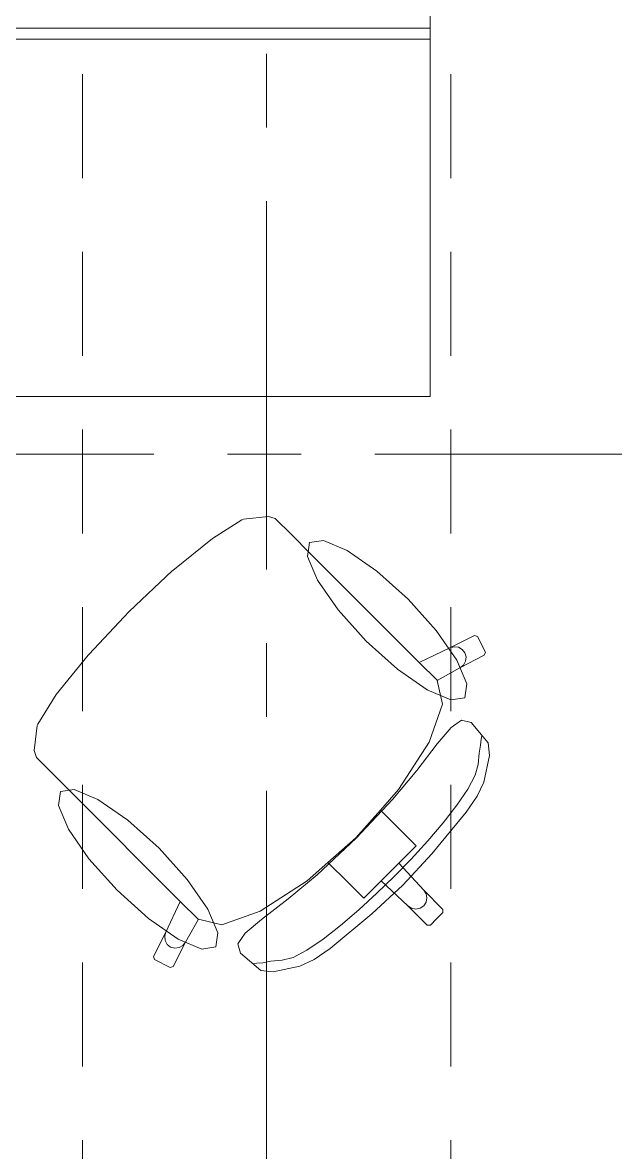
# Model space of a CAD drawing. Header units: inches. Extents: x -38 to 5698, y -33 to 92.
# Drawn here: x 221.989 to 222.793, y 33.459 to 34.992 of the extents above; entities that cross this region are included whole.
import ezdxf

# ---------------------------------------------------------------- set-up
doc = ezdxf.new("R2010")
doc.units = ezdxf.units.IN
doc.header["$MEASUREMENT"] = 0
doc.linetypes.add('Hidden Line', pattern=[0.195611, 0.141111, -0.0545])
doc.linetypes.add('Punto & Raya', pattern=[0.65, 0.5, -0.075, 0, -0.075])
for name, color, linetype in [('02 _ ARQ _ ALB _ Ejes Generales', 7, 'Continuous'), ('08 _ STR _ EXT _ 09 Vigas', 7, 'Continuous'), ('Interior - Mobiliario', 7, 'Continuous'), ('Marcador - Secciones', 251, 'Continuous')]:
    doc.layers.add(name, color=color, linetype=linetype)

msp = doc.modelspace()

# ---------------------------------------------------------------- linework, layer by layer
at = {"layer": '02 _ ARQ _ ALB _ Ejes Generales', "color": 252, "linetype": 'Punto & Raya', "lineweight": 13}
msp.add_line((222.32, 3.05), (222.32, 44.9), dxfattribs=at)
at = {"layer": '08 _ STR _ EXT _ 09 Vigas', "color": 251, "linetype": 'Hidden Line', "lineweight": 13}
for p, q in [((222.07, 30.2), (222.07, 39.4)), ((222.57, 30.2), (222.57, 39.4))]:
    msp.add_line(p, q, dxfattribs=at)
at = {"layer": 'Interior - Mobiliario', "color": 175, "linetype": 'Continuous', "lineweight": 13}
for p, q in [((222.5421, 34.9997), (222.5421, 34.9697)), ((222.5421, 34.9697), (221.2571, 34.9697)), ((222.2464, 34.2924), (222.2864, 34.3173)), ((222.2864, 34.3173), (222.2885, 34.3182)), ((222.2885, 34.3182), (222.3224, 34.3222)), ((222.3224, 34.3222), (222.3317, 34.3193)), ((222.3317, 34.3193), (222.3537, 34.2974)), ((222.3537, 34.2974), (222.3792, 34.2719)), ((222.1927, 34.2488), (222.2464, 34.2924)), ((222.3792, 34.2719), (222.5271, 34.124)), ((222.1919, 34.2482), (222.1927, 34.2488)), ((222.1335, 34.1933), (222.1919, 34.2482)), ((222.1335, 34.1933), (222.0787, 34.135)), ((222.5688, 34.1436), (222.6019, 34.1606)), ((222.6019, 34.1606), (222.606, 34.1593)), ((222.606, 34.1593), (222.6168, 34.1379)), ((222.5271, 34.124), (222.5688, 34.1436)), ((222.5688, 34.1436), (222.5745, 34.1452)), ((222.5745, 34.1452), (222.5803, 34.1446)), ((222.5803, 34.1446), (222.5854, 34.1417)), ((222.5854, 34.1417), (222.589, 34.1371)), ((222.078, 34.1341), (222.0344, 34.0805)), ((222.0787, 34.135), (222.078, 34.1341)), ((222.6154, 34.1339), (222.5823, 34.1169)), ((222.5899, 34.1257), (222.587, 34.1205)), ((222.589, 34.1371), (222.5906, 34.1315)), ((222.5906, 34.1315), (222.5899, 34.1257)), ((222.6168, 34.1379), (222.6154, 34.1339)), ((222.5513, 34.0998), (222.5271, 34.124)), ((222.5823, 34.1169), (222.5513, 34.0996)), ((222.587, 34.1205), (222.5823, 34.1169)), ((222.5513, 34.0998), (222.5513, 34.0996)), ((222.5513, 34.0996), (222.5588, 34.0676)), ((222.0344, 34.0805), (222.0095, 34.0404)), ((222.5588, 34.0676), (222.5405, 34.0157)), ((222.0086, 34.0383), (222.0046, 34.0044)), ((222.0095, 34.0404), (222.0086, 34.0383)), ((222.5516, 34.0136), (222.5702, 34.0359)), ((222.5702, 34.0359), (222.5845, 34.0459)), ((222.5845, 34.0459), (222.5974, 34.0425)), ((222.5974, 34.0425), (222.6206, 34.0147)), ((222.6102, 34.0119), (222.611, 34.0199)), ((222.611, 34.0199), (222.6118, 34.0244)), ((222.0046, 34.0044), (222.0075, 33.9951)), ((222.5405, 34.0157), (222.4991, 33.9518)), ((222.5237, 33.9775), (222.5516, 34.0136)), ((222.6082, 34.0011), (222.6102, 34.0119)), ((222.6206, 34.0147), (222.6225, 33.9979)), ((222.0075, 33.9951), (222.0295, 33.9731)), ((222.607, 33.9857), (222.6082, 34.0011)), ((222.6225, 33.9979), (222.6147, 33.9617)), ((222.0295, 33.9731), (222.055, 33.9476)), ((222.4909, 33.9381), (222.5237, 33.9775)), ((222.6031, 33.971), (222.607, 33.9857)), ((222.5931, 33.9521), (222.6031, 33.971)), ((222.6147, 33.9617), (222.6058, 33.9425)), ((222.055, 33.9476), (222.2028, 33.7998)), ((222.4991, 33.9518), (222.4743, 33.9237)), ((222.5783, 33.9303), (222.5931, 33.9521)), ((222.6058, 33.9425), (222.5909, 33.9208)), ((222.4415, 33.8854), (222.4909, 33.9381)), ((222.5597, 33.9065), (222.5783, 33.9303)), ((222.4743, 33.9237), (222.441, 33.8858)), ((222.4743, 33.9237), (222.5017, 33.8963)), ((222.5909, 33.9208), (222.544, 33.8641)), ((222.5017, 33.8963), (222.5228, 33.8752)), ((222.5386, 33.8818), (222.5597, 33.9065)), ((222.4415, 33.8854), (222.3887, 33.8359)), ((222.4032, 33.8525), (222.441, 33.8858)), ((222.516, 33.8571), (222.5386, 33.8818)), ((222.5228, 33.8752), (222.4992, 33.8515)), ((222.375, 33.8277), (222.4032, 33.8525)), ((222.4032, 33.8525), (222.4305, 33.8252)), ((222.4992, 33.8515), (222.4873, 33.8396)), ((222.4932, 33.8337), (222.516, 33.8571)), ((222.4992, 33.8515), (222.5332, 33.815)), ((222.544, 33.8641), (222.5049, 33.8219)), ((222.3887, 33.8359), (222.3494, 33.8032)), ((222.4753, 33.8276), (222.4873, 33.8396)), ((222.3112, 33.7864), (222.375, 33.8277)), ((222.4305, 33.8252), (222.4517, 33.804)), ((222.4517, 33.804), (222.4753, 33.8276)), ((222.4627, 33.7828), (222.5049, 33.8219)), ((222.4932, 33.8337), (222.4697, 33.8108)), ((222.4753, 33.8276), (222.5118, 33.7937)), ((222.4697, 33.8108), (222.4451, 33.7883)), ((222.5332, 33.815), (222.5364, 33.8101)), ((222.5332, 33.815), (222.5593, 33.7889)), ((222.5364, 33.8101), (222.5375, 33.8044)), ((222.5375, 33.8044), (222.5364, 33.7986)), ((222.2028, 33.7998), (222.1832, 33.758)), ((222.227, 33.7756), (222.2028, 33.7998)), ((222.3494, 33.8032), (222.3132, 33.7753)), ((222.5118, 33.7937), (222.5167, 33.7904)), ((222.5118, 33.7937), (222.5379, 33.7676)), ((222.5167, 33.7904), (222.5224, 33.7893)), ((222.5224, 33.7893), (222.5282, 33.7905)), ((222.5282, 33.7905), (222.5331, 33.7937)), ((222.5364, 33.7986), (222.5331, 33.7937)), ((222.5593, 33.7889), (222.5593, 33.7847)), ((222.21, 33.7445), (222.2273, 33.7755)), ((222.227, 33.7756), (222.2273, 33.7755)), ((222.2273, 33.7755), (222.2592, 33.7681)), ((222.2592, 33.7681), (222.3112, 33.7864)), ((222.3132, 33.7753), (222.2909, 33.7567)), ((222.406, 33.736), (222.4627, 33.7828)), ((222.4451, 33.7883), (222.4203, 33.7671)), ((222.5422, 33.7676), (222.5507, 33.7761)), ((222.5593, 33.7847), (222.5507, 33.7761)), ((222.1832, 33.758), (222.1663, 33.7249)), ((222.1832, 33.758), (222.1816, 33.7524)), ((222.4203, 33.7671), (222.3965, 33.7485)), ((222.5379, 33.7676), (222.5422, 33.7676)), ((222.1816, 33.7524), (222.1823, 33.7465)), ((222.1823, 33.7465), (222.1851, 33.7414)), ((222.193, 33.7114), (222.21, 33.7445)), ((222.2063, 33.7399), (222.21, 33.7445)), ((222.2909, 33.7567), (222.2809, 33.7423)), ((222.3965, 33.7485), (222.3747, 33.7337)), ((222.1851, 33.7414), (222.1897, 33.7378)), ((222.1897, 33.7378), (222.1954, 33.7363)), ((222.1954, 33.7363), (222.2012, 33.737)), ((222.2012, 33.737), (222.2063, 33.7399)), ((222.2809, 33.7423), (222.2843, 33.7294)), ((222.2843, 33.7294), (222.3122, 33.7062)), ((222.3747, 33.7337), (222.3559, 33.7237)), ((222.3843, 33.7211), (222.406, 33.736)), ((222.1663, 33.7249), (222.1676, 33.7209)), ((222.1676, 33.7209), (222.1889, 33.7101)), ((222.3069, 33.7159), (222.3024, 33.7151)), ((222.315, 33.7166), (222.3069, 33.7159)), ((222.3257, 33.7187), (222.315, 33.7166)), ((222.3411, 33.7198), (222.3257, 33.7187)), ((222.329, 33.7043), (222.3651, 33.7121)), ((222.3559, 33.7237), (222.3411, 33.7198)), ((222.3651, 33.7121), (222.3843, 33.7211)), ((222.1889, 33.7101), (222.193, 33.7114)), ((222.3122, 33.7062), (222.329, 33.7043))]:
    msp.add_line(p, q, dxfattribs=at)
at = {"layer": 'Interior - Mobiliario', "color": 175, "linetype": 'Continuous', "lineweight": 13, "flags": 128}
for points in [[(221.2421, 34.9847), (221.2421, 36.4847), (221.8421, 36.4847), (221.8421, 35.4847), (222.5421, 35.4847), (222.5421, 34.9847)], [(221.2421, 34.9847), (221.2421, 33.4847), (221.8421, 33.4847), (221.8421, 34.4847), (222.5421, 34.4847), (222.5421, 34.9847)], [(222.512, 34.2098), (222.5501, 34.1673), (222.5781, 34.127), (222.5917, 34.0949), (222.5889, 34.076), (222.57, 34.0731), (222.5379, 34.0867), (222.4975, 34.1147), (222.455, 34.1529), (222.4169, 34.1954), (222.3889, 34.2357), (222.3753, 34.2678), (222.3781, 34.2867), (222.3971, 34.2896), (222.4291, 34.276), (222.4695, 34.248)], [(222.117, 33.8149), (222.1595, 33.7767), (222.1999, 33.7487), (222.232, 33.7351), (222.2509, 33.738), (222.2537, 33.7569), (222.2401, 33.789), (222.2121, 33.8293), (222.174, 33.8718), (222.1315, 33.91), (222.0911, 33.938), (222.059, 33.9516), (222.0401, 33.9487), (222.0373, 33.9298), (222.0509, 33.8977), (222.0789, 33.8574)]]:
    msp.add_lwpolyline(points, close=True, dxfattribs=at)
at = {"layer": 'Marcador - Secciones', "color": 251, "linetype": 'Punto & Raya', "lineweight": 13}
msp.add_line((189.6667, 34.4067), (240.9403, 34.4067), dxfattribs=at)

doc.saveas('drawing.dxf')
